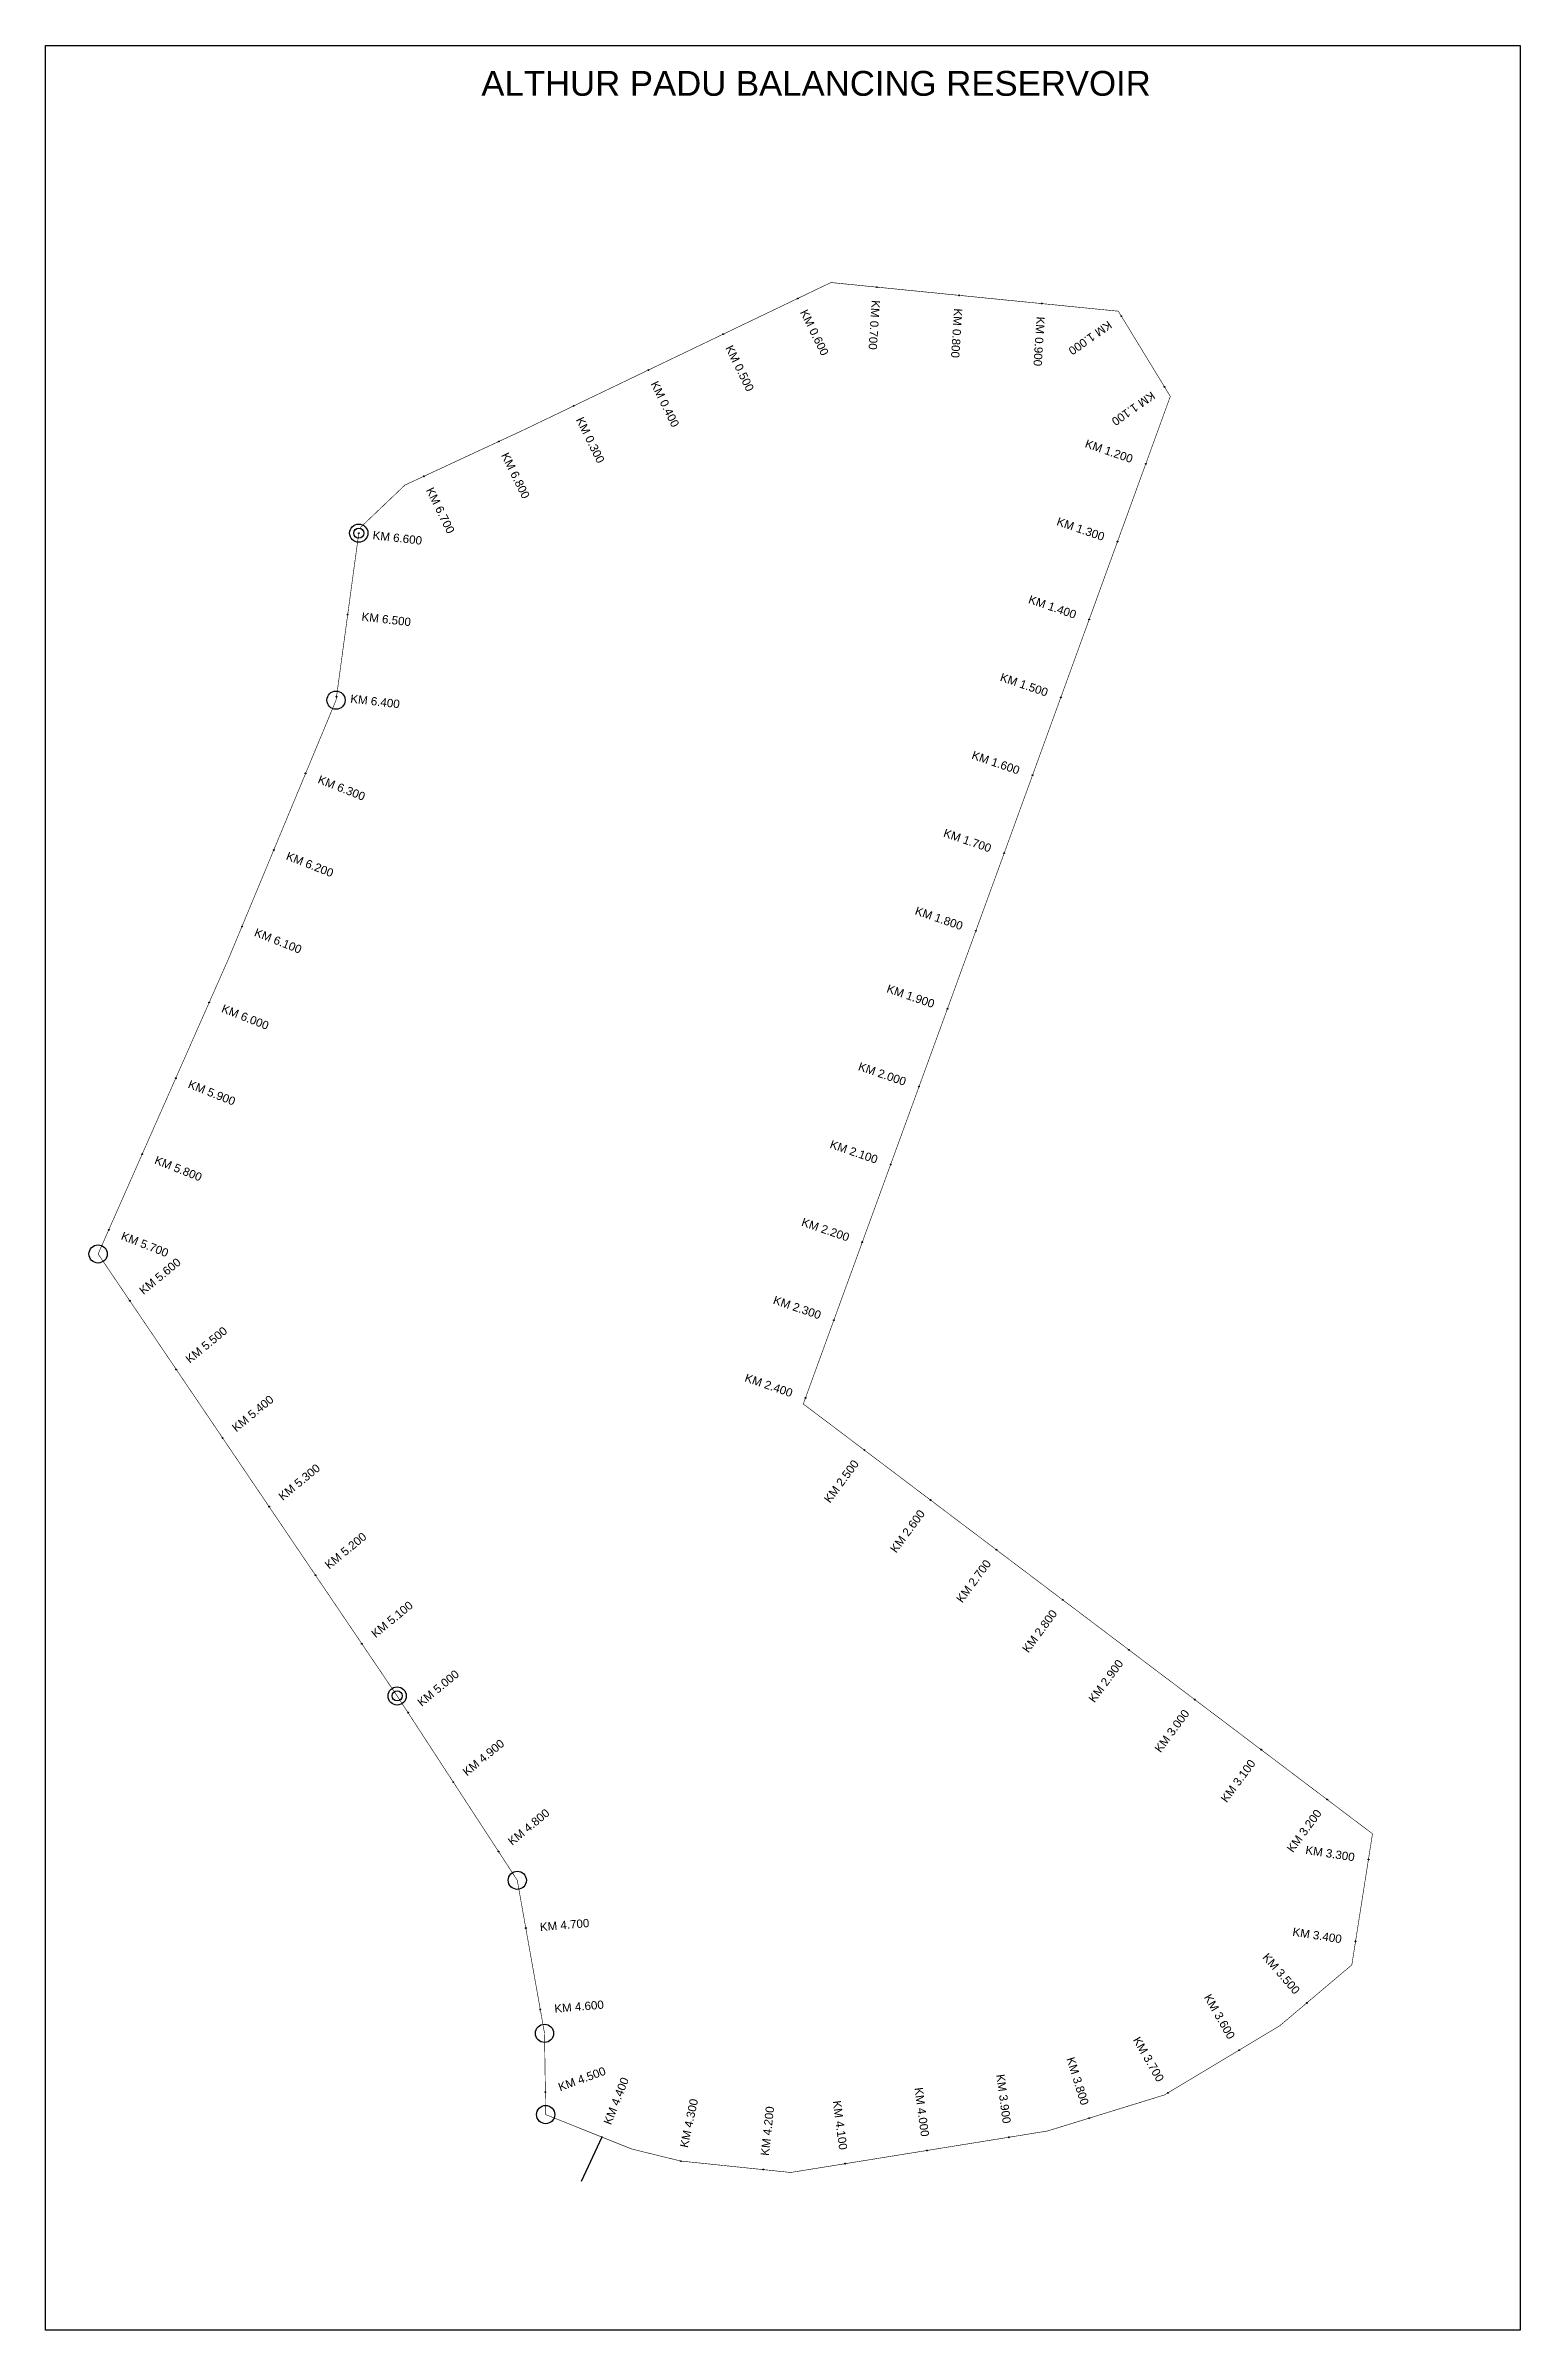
# Model space of a CAD drawing. Header units: millimetres. Extents: x 340236 to 342015, y 1551824 to 1554582.
import ezdxf
from ezdxf.enums import TextEntityAlignment as Align

# ---------------------------------------------------------------- set-up
doc = ezdxf.new("R2010")
doc.units = ezdxf.units.MM
doc.header["$PDMODE"] = 32
doc.header["$PDSIZE"] = -2
doc.layers.add('BUND', color=10, linetype='Continuous')
doc.styles.get("Standard").update_dxf_attribs({"font": 'arial.ttf'})

msp = doc.modelspace()

# ---------------------------------------------------------------- linework, layer by layer
msp.add_lwpolyline([(340235.6, 1554581.6), (342015.4, 1554581.6), (342015.4, 1551824), (340235.6, 1551824)], close=True)
at = {"layer": 'BUND', "color": 1, "const_width": 0.7}
msp.add_lwpolyline([(340614.9, 1553999.5), (340614.9, 1553999.5), (340669.2, 1554051.2), (340813.4, 1554118.2), (340972.5, 1554194.6), (341183.4, 1554295.7), (341391.3, 1554274.9), (341530.2, 1554261.1), (341593, 1554158.3), (341390.5, 1553601.5), (341150, 1552942.1), (341837, 1552423.3), (341812.1, 1552265.1), (341725, 1552191.5), (341586, 1552108.1), (341444.5, 1552064.5), (341134.8, 1552014.5), (341002, 1552028.3), (340942.7, 1552042.9), (340906.7, 1552057.3)], dxfattribs=at)
at = {"layer": 'BUND', "color": 1}
msp.add_lwpolyline([(340906.7, 1552057.3, 0.7, 0.7, 0), (340839.1, 1552084.4, 0.7, 0.7, 0), (340837.7, 1552182.5, 0.7, 0.7, 0), (340804.8, 1552367.2, 0.7, 0.7, 0), (340659.8, 1552589.7, 0.7, 0.7, 0), (340298.9, 1553123.2, 0.7, 0.7, 0), (340457, 1553481.1, 0.7, 0.7, 0), (340586.1, 1553791.6, 0.7, 0.7, 0), (340613.5, 1553993.1, 0, 0, 0)], format="xyseb", dxfattribs=at)
at = {"layer": 'BUND', "color": 2}
msp.add_lwpolyline([(340906.7, 1552057.3), (340882, 1552003.5)], dxfattribs=at)
for centre, radius in [((340613.5, 1553993.2), 11), ((340613.5, 1553993.1), 6), ((340586.1, 1553791.6), 11), ((340298.9, 1553123.2), 11), ((340298.9, 1553123.2), 11), ((340659.8, 1552589.7), 11), ((340804.8, 1552367.2), 11), ((340837.7, 1552182.5), 11), ((340839.1, 1552084.4), 11)]:
    msp.add_circle(centre, radius, dxfattribs=at)
at = {"layer": 'BUND', "color": 3}
for centre in [(340613.5, 1553993.2), (340613.5, 1553993.2), (340659.8, 1552589.7), (340659.8, 1552589.7)]:
    msp.add_circle(centre, 6.04, dxfattribs=at)
for p in [(341238.7, 1554290.2), (341338.2, 1554280.2), (341143.4, 1554276.5), (341437.8, 1554270.3), (341533.9, 1554255), (341053.2, 1554233.3), (340963, 1554190.1), (341586, 1554169.7), (340872.9, 1554146.8), (340782.6, 1554103.9), (340691.9, 1554061.8), (341563.4, 1554076.9), (340613.5, 1553993.2), (340613.5, 1553993.2), (341529.2, 1553982.9), (340600.1, 1553894.9), (340600.1, 1553894.9), (341495, 1553888.9), (340586.7, 1553795.8), (340586.7, 1553795.8), (341460.8, 1553795), (340549.3, 1553703.2), (340549.3, 1553703.2), (341426.7, 1553701), (340510.9, 1553610.8), (340510.9, 1553610.8), (341392.5, 1553607), (340472.6, 1553518.5), (340472.6, 1553518.5), (341358.2, 1553513.1), (340433, 1553426.7), (340433, 1553426.7), (341324, 1553419.1), (340392.6, 1553335.2), (340392.6, 1553335.2), (341289.7, 1553325.2), (340352.2, 1553243.7), (340352.2, 1553243.7), (341255.5, 1553231.2), (340311.7, 1553152.2), (340311.7, 1553152.2), (341221.2, 1553137.3), (340337.2, 1553066.7), (340337.2, 1553066.7), (341186.9, 1553043.3), (340393.2, 1552983.8), (340393.2, 1552983.8), (341152.7, 1552949.4), (340449.2, 1552901), (340449.2, 1552901), (341223.7, 1552886.5), (340505.3, 1552818.2), (340505.3, 1552818.2), (341303.5, 1552826.2), (341383.3, 1552766), (340561.3, 1552735.4), (340561.3, 1552735.4), (341463.1, 1552705.7), (340617.3, 1552652.5), (340617.3, 1552652.5), (341542.9, 1552645.4), (340673, 1552569.5), (340673, 1552569.5), (341622.7, 1552585.2), (341702.5, 1552524.9), (340727.6, 1552485.7), (340727.6, 1552485.7), (341782.3, 1552464.7), (340782.2, 1552401.9), (340782.2, 1552401.9), (341832.2, 1552392.3), (340815.1, 1552309.5), (340815.1, 1552309.5), (341816.6, 1552293.5), (340832.6, 1552211.1), (340832.6, 1552211.1), (341757.7, 1552219.1), (341676, 1552162.1), (340838.7, 1552111.5), (340838.7, 1552111.5), (341590.2, 1552110.6), (341495.1, 1552080.1), (340906.7, 1552057.3), (340906.7, 1552057.3), (340906.7, 1552057.3), (341398.1, 1552057), (341002.2, 1552028.2), (341101.7, 1552018), (341200.6, 1552025.2), (341299.3, 1552041.1)]:
    msp.add_point(p, dxfattribs=at)

# ---------------------------------------------------------------- texts
at = {"layer": 'BUND', "color": 1}
msp.add_text('ALTHUR PADU BALANCING RESERVOIR', height=30, dxfattribs=at).set_placement((341569.4, 1554536.1), align=Align.MIDDLE_RIGHT)
for s, rotation, p in [('KM 0.600', 296.232, (341150.3, 1554262.2)), ('KM 0.700', 266.2946, (341237.6, 1554274.3)), ('KM 0.800', 266.2946, (341337.1, 1554264.4)), ('KM 0.900', 266.2946, (341436.6, 1554254.5)), ('KM 1.000', 215.1034, (341520.8, 1554246)), ('KM 0.500', 296.232, (341060.1, 1554219)), ('KM 0.400', 296.232, (340969.9, 1554175.8)), ('KM 1.100', 215.1034, (341572.9, 1554160.7)), ('KM 0.300', 296.232, (340879.8, 1554132.4)), ('KM 6.800', 296.232, (340789.5, 1554089.5)), ('KM 6.700', 296.232, (340698.8, 1554047.4)), ('KM 6.600', 353.4746, (340630.4, 1553990.9)), ('KM 6.500', 353.4746, (340617, 1553892.6)), ('KM 6.400', 353.4746, (340603.5, 1553793.6)), ('KM 6.300', 338.47, (340565, 1553696.6)), ('KM 6.200', 338.47, (340526.7, 1553604.3)), ('KM 6.100', 338.47, (340488.3, 1553512)), ('KM 6.000', 338.47, (340448.7, 1553420.1)), ('KM 5.900', 338.47, (340408.3, 1553328.7)), ('KM 5.800', 338.47, (340367.9, 1553237.2)), ('KM 5.700', 338.47, (340327.5, 1553145.7)), ('KM 5.600', 39.5073, (340350.5, 1553077.3)), ('KM 5.500', 39.5073, (340406.5, 1552994.4)), ('KM 5.400', 39.5073, (340462.5, 1552911.6)), ('KM 5.300', 39.5073, (340518.6, 1552828.8)), ('KM 5.200', 39.5073, (340574.6, 1552746)), ('KM 5.100', 39.5073, (340630.6, 1552663.1)), ('KM 5.000', 39.5073, (340686.3, 1552580.1)), ('KM 4.900', 39.5073, (340740.9, 1552496.3)), ('KM 4.800', 39.5073, (340795.5, 1552412.5)), ('KM 4.700', 4.8833, (340832.1, 1552310.7)), ('KM 4.600', 4.8833, (340849.6, 1552212.2)), ('KM 4.500', 20.1688, (340854.8, 1552117.1)), ('KM 4.400', 68.5295, (340913.2, 1552073)), ('KM 4.300', 77.9797, (341005.8, 1552044.8)), ('KM 4.200', 83.8756, (341103.5, 1552034.8))]:
    msp.add_text(s, height=10, rotation=rotation, dxfattribs=at).set_placement(p, align=Align.MIDDLE_LEFT)
for s, rotation, p in [('KM 1.200', 341.028, (341547.3, 1554082.4)), ('KM 1.300', 341.028, (341513.1, 1553988.4)), ('KM 1.400', 341.028, (341479, 1553894.4)), ('KM 1.500', 341.028, (341444.8, 1553800.5)), ('KM 1.600', 341.028, (341410.6, 1553706.5)), ('KM 1.700', 341.028, (341376.4, 1553612.5)), ('KM 1.800', 341.028, (341342.1, 1553518.6)), ('KM 1.900', 341.028, (341307.9, 1553424.6)), ('KM 2.000', 341.028, (341273.6, 1553330.7)), ('KM 2.100', 341.028, (341239.4, 1553236.7)), ('KM 2.200', 341.028, (341205.1, 1553142.8)), ('KM 2.300', 341.028, (341170.9, 1553048.8)), ('KM 2.400', 341.028, (341136.6, 1552954.9)), ('KM 2.500', 53.6208, (341213.7, 1552872.8)), ('KM 2.600', 53.6208, (341293.5, 1552812.6)), ('KM 2.700', 53.6208, (341373.3, 1552752.3)), ('KM 2.800', 53.6208, (341453.1, 1552692)), ('KM 2.900', 53.6208, (341532.9, 1552631.8)), ('KM 3.000', 53.6208, (341612.7, 1552571.5)), ('KM 3.100', 53.6208, (341692.5, 1552511.2)), ('KM 3.200', 53.6208, (341772.3, 1552451)), ('KM 3.300', 351.2098, (341815.4, 1552394.9)), ('KM 3.400', 351.2098, (341799.8, 1552296.1)), ('KM 3.500', 310.913, (341746.5, 1552231.9)), ('KM 3.600', 299.9899, (341667.4, 1552176.8)), ('KM 3.700', 299.9899, (341581.7, 1552125.3)), ('KM 3.900', 277.6204, (341395.8, 1552073.8)), ('KM 3.800', 287.2929, (341490.1, 1552096.3)), ('KM 4.100', 277.6204, (341198.4, 1552042)), ('KM 4.000', 277.6204, (341297.1, 1552057.9))]:
    msp.add_text(s, height=10, rotation=rotation, dxfattribs=at).set_placement(p, align=Align.MIDDLE_RIGHT)

doc.saveas('drawing.dxf')
